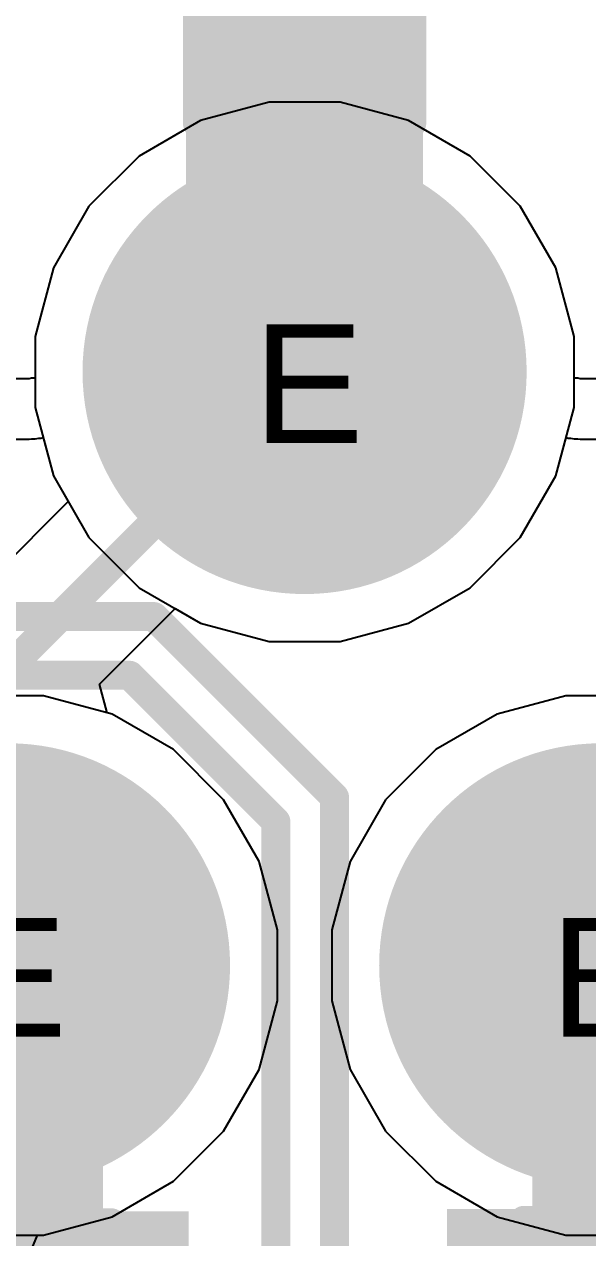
# Model space of a CAD drawing. Header units: inches. Extents: x 0 to 5271, y 0 to 5417.
# Drawn here: x 131.17 to 133.58, y 90.67 to 95.86 of the extents above; entities that cross this region are included whole.
import ezdxf

# ---------------------------------------------------------------- set-up
doc = ezdxf.new("R2010")
doc.units = ezdxf.units.IN
for name, color, linetype in [('Bottom Layer', 5, 'Continuous'), ('Bottom Overlay', 54, 'Continuous'), ('Bottom Paste', 16, 'Continuous'), ('Bottom Solder', 6, 'Continuous'), ('Drill Drawing', 1, 'Continuous'), ('L2_GND1', 16, 'Continuous'), ('L3_SIG1', 76, 'Continuous'), ('L4_PWR', 90, 'Continuous'), ('L5_GND2', 156, 'Continuous'), ('L6_SIG2', 130, 'Continuous'), ('L7_GND3', 216, 'Continuous'), ('Multi-Layer', 9, 'Continuous'), ('Pad Holes', 156, 'Continuous'), ('Top Layer', 1, 'Continuous'), ('Top Solder', 216, 'Continuous')]:
    doc.layers.add(name, color=color, linetype=linetype)
doc.styles.add('Arial', font='', dxfattribs={"height": 0.2})
doc.styles.get('Arial').set_extended_font_data('Arial')

# ---------------------------------------------------------------- blocks, each defined once
blk = doc.blocks.new('HR911130C_521')
at = {"layer": 'Bottom Layer'}
h = blk.add_hatch(color=5, dxfattribs=at)
edge = h.paths.add_edge_path()
edge.add_arc((1.905, -4.3784), 0.9, 0, 360)
h = blk.add_hatch(color=5, dxfattribs=at)
edge = h.paths.add_edge_path()
edge.add_arc((0.635, -6.9184), 0.9, 0, 360)
h = blk.add_hatch(color=5, dxfattribs=at)
edge = h.paths.add_edge_path()
edge.add_arc((3.175, -6.9184), 0.9, 0, 360)
at = {"layer": 'Bottom Solder'}
h = blk.add_hatch(color=6, dxfattribs=at)
edge = h.paths.add_edge_path()
edge.add_arc((1.905, -4.3784), 0.9508, 0, 360)
h = blk.add_hatch(color=6, dxfattribs=at)
edge = h.paths.add_edge_path()
edge.add_arc((0.635, -6.9184), 0.9508, 0, 360)
h = blk.add_hatch(color=6, dxfattribs=at)
edge = h.paths.add_edge_path()
edge.add_arc((3.175, -6.9184), 0.9508, 0, 360)
at = {"layer": 'L2_GND1'}
h = blk.add_hatch(color=16, dxfattribs=at)
edge = h.paths.add_edge_path()
edge.add_arc((1.905, -4.3784), 0.9, 0, 360)
h = blk.add_hatch(color=16, dxfattribs=at)
edge = h.paths.add_edge_path()
edge.add_arc((0.635, -6.9184), 0.9, 0, 360)
h = blk.add_hatch(color=16, dxfattribs=at)
edge = h.paths.add_edge_path()
edge.add_arc((3.175, -6.9184), 0.9, 0, 360)
at = {"layer": 'L3_SIG1'}
h = blk.add_hatch(color=76, dxfattribs=at)
edge = h.paths.add_edge_path()
edge.add_arc((1.905, -4.3784), 0.9, 0, 360)
h = blk.add_hatch(color=76, dxfattribs=at)
edge = h.paths.add_edge_path()
edge.add_arc((0.635, -6.9184), 0.9, 0, 360)
h = blk.add_hatch(color=76, dxfattribs=at)
edge = h.paths.add_edge_path()
edge.add_arc((3.175, -6.9184), 0.9, 0, 360)
at = {"layer": 'L4_PWR'}
h = blk.add_hatch(color=90, dxfattribs=at)
edge = h.paths.add_edge_path()
edge.add_arc((1.905, -4.3784), 0.9, 0, 360)
h = blk.add_hatch(color=90, dxfattribs=at)
edge = h.paths.add_edge_path()
edge.add_arc((0.635, -6.9184), 0.9, 0, 360)
h = blk.add_hatch(color=90, dxfattribs=at)
edge = h.paths.add_edge_path()
edge.add_arc((3.175, -6.9184), 0.9, 0, 360)
at = {"layer": 'L5_GND2'}
h = blk.add_hatch(color=156, dxfattribs=at)
edge = h.paths.add_edge_path()
edge.add_arc((1.905, -4.3784), 0.9, 0, 360)
h = blk.add_hatch(color=156, dxfattribs=at)
edge = h.paths.add_edge_path()
edge.add_arc((0.635, -6.9184), 0.9, 0, 360)
h = blk.add_hatch(color=156, dxfattribs=at)
edge = h.paths.add_edge_path()
edge.add_arc((3.175, -6.9184), 0.9, 0, 360)
at = {"layer": 'L6_SIG2'}
h = blk.add_hatch(color=130, dxfattribs=at)
edge = h.paths.add_edge_path()
edge.add_arc((1.905, -4.3784), 0.9, 0, 360)
h = blk.add_hatch(color=130, dxfattribs=at)
edge = h.paths.add_edge_path()
edge.add_arc((0.635, -6.9184), 0.9, 0, 360)
h = blk.add_hatch(color=130, dxfattribs=at)
edge = h.paths.add_edge_path()
edge.add_arc((3.175, -6.9184), 0.9, 0, 360)
at = {"layer": 'L7_GND3'}
h = blk.add_hatch(color=216, dxfattribs=at)
edge = h.paths.add_edge_path()
edge.add_arc((1.905, -4.3784), 0.9, 0, 360)
h = blk.add_hatch(color=216, dxfattribs=at)
edge = h.paths.add_edge_path()
edge.add_arc((0.635, -6.9184), 0.9, 0, 360)
h = blk.add_hatch(color=216, dxfattribs=at)
edge = h.paths.add_edge_path()
edge.add_arc((3.175, -6.9184), 0.9, 0, 360)
at = {"layer": 'Multi-Layer'}
h = blk.add_hatch(color=9, dxfattribs=at)
edge = h.paths.add_edge_path()
edge.add_arc((1.905, -4.3784), 0.9, 0, 360)
h = blk.add_hatch(color=9, dxfattribs=at)
edge = h.paths.add_edge_path()
edge.add_arc((0.635, -6.9184), 0.9, 0, 360)
h = blk.add_hatch(color=9, dxfattribs=at)
edge = h.paths.add_edge_path()
edge.add_arc((3.175, -6.9184), 0.9, 0, 360)
at = {"layer": 'Pad Holes'}
h = blk.add_hatch(color=7, dxfattribs=at)
edge = h.paths.add_edge_path()
edge.add_arc((1.905, -4.3784), 0.45, 0, 360)
h = blk.add_hatch(color=7, dxfattribs=at)
edge = h.paths.add_edge_path()
edge.add_arc((0.635, -6.9184), 0.45, 0, 360)
h = blk.add_hatch(color=7, dxfattribs=at)
edge = h.paths.add_edge_path()
edge.add_arc((3.175, -6.9184), 0.45, 0, 360)
at = {"layer": 'Top Layer'}
h = blk.add_hatch(color=1, dxfattribs=at)
edge = h.paths.add_edge_path()
edge.add_arc((1.905, -4.3784), 0.9, 0, 360)
h = blk.add_hatch(color=1, dxfattribs=at)
edge = h.paths.add_edge_path()
edge.add_arc((0.635, -6.9184), 0.9, 0, 360)
h = blk.add_hatch(color=1, dxfattribs=at)
edge = h.paths.add_edge_path()
edge.add_arc((3.175, -6.9184), 0.9, 0, 360)
at = {"layer": 'Top Solder'}
h = blk.add_hatch(color=216, dxfattribs=at)
edge = h.paths.add_edge_path()
edge.add_arc((1.905, -4.3784), 0.9508, 0, 360)
h = blk.add_hatch(color=216, dxfattribs=at)
edge = h.paths.add_edge_path()
edge.add_arc((0.635, -6.9184), 0.9508, 0, 360)
h = blk.add_hatch(color=216, dxfattribs=at)
edge = h.paths.add_edge_path()
edge.add_arc((3.175, -6.9184), 0.9508, 0, 360)
blk = doc.blocks.new('DFN1006_2L__B_542')
at = {"layer": 'Bottom Layer'}
for points in [[(-0.7, 0.33), (-0.15, 0.33), (-0.15, -0.33), (-0.7, -0.33)], [(0.15, 0.33), (0.7, 0.33), (0.7, -0.33), (0.15, -0.33)]]:
    blk.add_hatch(color=5, dxfattribs=at).paths.add_polyline_path(points)
at = {"layer": 'Bottom Overlay'}
blk.add_hatch(color=54, dxfattribs=at).paths.add_polyline_path([(-1.1433, -0.5082), (-0.8131, -0.5082), (-0.8131, 0.5078), (-1.1433, 0.5078)])
at = {"layer": 'Bottom Paste'}
for points in [[(-0.7, 0.33), (-0.15, 0.33), (-0.15, -0.33), (-0.7, -0.33)], [(0.15, 0.33), (0.7, 0.33), (0.7, -0.33), (0.15, -0.33)]]:
    blk.add_hatch(color=16, dxfattribs=at).paths.add_polyline_path(points)
at = {"layer": 'Bottom Solder'}
for points in [[(-0.8016, 0.4316), (-0.0484, 0.4316), (-0.0484, -0.4316), (-0.8016, -0.4316)], [(0.0484, 0.4316), (0.8016, 0.4316), (0.8016, -0.4316), (0.0484, -0.4316)]]:
    blk.add_hatch(color=6, dxfattribs=at).paths.add_polyline_path(points)
at = {"layer": 'Bottom Overlay'}
for points in [[(-0.8128, 0.4572, 0.127, 0.127, 0), (-0.8128, -0.4572, 0.127, 0.127, 0)], [(0.8128, 0.4572, 0.127, 0.127, 0), (-0.8128, 0.4572, 0.127, 0.127, 0)], [(0.8128, 0.4572, 0.127, 0.127, 0), (0.8128, -0.4572, 0.127, 0.127, 0)], [(0.8128, -0.4572, 0.127, 0.127, 0), (-0.8128, -0.4572, 0.127, 0.127, 0)]]:
    blk.add_lwpolyline(points, format="xyseb", dxfattribs=at)
for points in [[(-0.8446, 0.4572, 0.0635, 0.0635, 1), (-0.7811, 0.4572, 0.0635, 0.0635, 1)], [(-0.8446, 0.4572, 0.0635, 0.0635, 1), (-0.7811, 0.4572, 0.0635, 0.0635, 1)], [(0.781, 0.4572, 0.0635, 0.0635, 1), (0.8445, 0.4572, 0.0635, 0.0635, 1)], [(0.781, 0.4572, 0.0635, 0.0635, 1), (0.8445, 0.4572, 0.0635, 0.0635, 1)], [(-0.8446, -0.4572, 0.0635, 0.0635, 1), (-0.7811, -0.4572, 0.0635, 0.0635, 1)], [(-0.8446, -0.4572, 0.0635, 0.0635, 1), (-0.7811, -0.4572, 0.0635, 0.0635, 1)], [(0.781, -0.4572, 0.0635, 0.0635, 1), (0.8445, -0.4572, 0.0635, 0.0635, 1)], [(0.781, -0.4572, 0.0635, 0.0635, 1), (0.8445, -0.4572, 0.0635, 0.0635, 1)]]:
    blk.add_lwpolyline(points, format="xyseb", close=True, dxfattribs=at)
blk = doc.blocks.new('DFN1006_2L__B_544')
at = {"layer": 'Bottom Layer'}
for points in [[(-0.7, 0.33), (-0.15, 0.33), (-0.15, -0.33), (-0.7, -0.33)], [(0.15, 0.33), (0.7, 0.33), (0.7, -0.33), (0.15, -0.33)]]:
    blk.add_hatch(color=5, dxfattribs=at).paths.add_polyline_path(points)
at = {"layer": 'Bottom Overlay'}
blk.add_hatch(color=54, dxfattribs=at).paths.add_polyline_path([(-1.1434, -0.5076), (-0.8132, -0.5076), (-0.8132, 0.5084), (-1.1434, 0.5084)])
at = {"layer": 'Bottom Paste'}
for points in [[(-0.7, 0.33), (-0.15, 0.33), (-0.15, -0.33), (-0.7, -0.33)], [(0.15, 0.33), (0.7, 0.33), (0.7, -0.33), (0.15, -0.33)]]:
    blk.add_hatch(color=16, dxfattribs=at).paths.add_polyline_path(points)
at = {"layer": 'Bottom Solder'}
for points in [[(-0.8016, 0.4316), (-0.0484, 0.4316), (-0.0484, -0.4316), (-0.8016, -0.4316)], [(0.0484, 0.4316), (0.8016, 0.4316), (0.8016, -0.4316), (0.0484, -0.4316)]]:
    blk.add_hatch(color=6, dxfattribs=at).paths.add_polyline_path(points)
at = {"layer": 'Bottom Overlay'}
for points in [[(-0.8128, 0.4572, 0.127, 0.127, 0), (0.8128, 0.4572, 0.127, 0.127, 0)], [(-0.8128, 0.4572, 0.127, 0.127, 0), (-0.8128, -0.4572, 0.127, 0.127, 0)], [(0.8128, 0.4572, 0.127, 0.127, 0), (0.8128, -0.4572, 0.127, 0.127, 0)], [(-0.8128, -0.4572, 0.127, 0.127, 0), (0.8128, -0.4572, 0.127, 0.127, 0)]]:
    blk.add_lwpolyline(points, format="xyseb", dxfattribs=at)
for points in [[(-0.8446, 0.4572, 0.0635, 0.0635, 1), (-0.7811, 0.4572, 0.0635, 0.0635, 1)], [(-0.8446, 0.4572, 0.0635, 0.0635, 1), (-0.7811, 0.4572, 0.0635, 0.0635, 1)], [(0.781, 0.4572, 0.0635, 0.0635, 1), (0.8445, 0.4572, 0.0635, 0.0635, 1)], [(0.781, 0.4572, 0.0635, 0.0635, 1), (0.8445, 0.4572, 0.0635, 0.0635, 1)], [(-0.8446, -0.4572, 0.0635, 0.0635, 1), (-0.7811, -0.4572, 0.0635, 0.0635, 1)], [(-0.8446, -0.4572, 0.0635, 0.0635, 1), (-0.7811, -0.4572, 0.0635, 0.0635, 1)], [(0.781, -0.4572, 0.0635, 0.0635, 1), (0.8445, -0.4572, 0.0635, 0.0635, 1)], [(0.781, -0.4572, 0.0635, 0.0635, 1), (0.8445, -0.4572, 0.0635, 0.0635, 1)]]:
    blk.add_lwpolyline(points, format="xyseb", close=True, dxfattribs=at)
blk = doc.blocks.new('DFN1006_2L__B_545')
at = {"layer": 'Bottom Layer'}
for points in [[(-0.7, 0.33), (-0.15, 0.33), (-0.15, -0.33), (-0.7, -0.33)], [(0.15, 0.33), (0.7, 0.33), (0.7, -0.33), (0.15, -0.33)]]:
    blk.add_hatch(color=5, dxfattribs=at).paths.add_polyline_path(points)
at = {"layer": 'Bottom Overlay'}
blk.add_hatch(color=54, dxfattribs=at).paths.add_polyline_path([(-1.1433, -0.5082), (-0.8131, -0.5082), (-0.8131, 0.5078), (-1.1433, 0.5078)])
at = {"layer": 'Bottom Paste'}
for points in [[(-0.7, 0.33), (-0.15, 0.33), (-0.15, -0.33), (-0.7, -0.33)], [(0.15, 0.33), (0.7, 0.33), (0.7, -0.33), (0.15, -0.33)]]:
    blk.add_hatch(color=16, dxfattribs=at).paths.add_polyline_path(points)
at = {"layer": 'Bottom Solder'}
for points in [[(-0.8016, 0.4316), (-0.0484, 0.4316), (-0.0484, -0.4316), (-0.8016, -0.4316)], [(0.0484, 0.4316), (0.8016, 0.4316), (0.8016, -0.4316), (0.0484, -0.4316)]]:
    blk.add_hatch(color=6, dxfattribs=at).paths.add_polyline_path(points)
at = {"layer": 'Bottom Overlay'}
for points in [[(-0.8128, -0.4572, 0.127, 0.127, 0), (-0.8128, 0.4572, 0.127, 0.127, 0)], [(-0.8128, 0.4572, 0.127, 0.127, 0), (0.8128, 0.4572, 0.127, 0.127, 0)], [(0.8128, -0.4572, 0.127, 0.127, 0), (0.8128, 0.4572, 0.127, 0.127, 0)], [(-0.8128, -0.4572, 0.127, 0.127, 0), (0.8128, -0.4572, 0.127, 0.127, 0)]]:
    blk.add_lwpolyline(points, format="xyseb", dxfattribs=at)
for points in [[(-0.8446, 0.4572, 0.0635, 0.0635, 1), (-0.7811, 0.4572, 0.0635, 0.0635, 1)], [(-0.8446, 0.4572, 0.0635, 0.0635, 1), (-0.7811, 0.4572, 0.0635, 0.0635, 1)], [(0.781, 0.4572, 0.0635, 0.0635, 1), (0.8445, 0.4572, 0.0635, 0.0635, 1)], [(0.781, 0.4572, 0.0635, 0.0635, 1), (0.8445, 0.4572, 0.0635, 0.0635, 1)], [(-0.8446, -0.4572, 0.0635, 0.0635, 1), (-0.7811, -0.4572, 0.0635, 0.0635, 1)], [(-0.8446, -0.4572, 0.0635, 0.0635, 1), (-0.7811, -0.4572, 0.0635, 0.0635, 1)], [(0.781, -0.4572, 0.0635, 0.0635, 1), (0.8445, -0.4572, 0.0635, 0.0635, 1)], [(0.781, -0.4572, 0.0635, 0.0635, 1), (0.8445, -0.4572, 0.0635, 0.0635, 1)]]:
    blk.add_lwpolyline(points, format="xyseb", close=True, dxfattribs=at)

msp = doc.modelspace()

# ---------------------------------------------------------------- hatches: boundary and pattern name
at = {"layer": 'Bottom Layer'}
for points in [[(132.0305, 94.3744), (132.728, 94.3744), (132.728, 96.1), (132.0305, 96.1)], [(130.8312, 89.9444), (131.5088, 89.9444), (131.5088, 92.1232), (130.8312, 92.1232)], [(133.3477, 89.955), (133.975, 89.955), (133.975, 91.9436), (133.3477, 91.9436)]]:
    msp.add_hatch(color=5, dxfattribs=at).paths.add_polyline_path(points)

# ---------------------------------------------------------------- linework, layer by layer
for points in [[(130.9683, 93.3271, 0.1242, 0.1242, 0), (131.7273, 93.3271, 0.1242, 0.1242, 0)], [(131.7273, 93.3271, 0.1242, 0.1242, 0), (132.5004, 92.554, 0.1242, 0.1242, 0)], [(131.0148, 93.076, 0.1242, 0.1242, 0), (131.6232, 93.076, 0.1242, 0.1242, 0)], [(131.6232, 93.076, 0.1242, 0.1242, 0), (132.2492, 92.45, 0.1242, 0.1242, 0)], [(132.5004, 90.1516, 0.1242, 0.1242, 0), (132.5004, 92.554, 0.1242, 0.1242, 0)], [(132.2492, 90.2556, 0.1242, 0.1242, 0), (132.2492, 92.45, 0.1242, 0.1242, 0)]]:
    msp.add_lwpolyline(points, format="xyseb", dxfattribs=at)
for points in [[(131.6962, 93.3271, 0.0621, 0.0621, 1), (131.7583, 93.3271, 0.0621, 0.0621, 1)], [(131.6962, 93.3271, 0.0621, 0.0621, 1), (131.7583, 93.3271, 0.0621, 0.0621, 1)], [(131.5922, 93.076, 0.0621, 0.0621, 1), (131.6543, 93.076, 0.0621, 0.0621, 1)], [(131.5922, 93.076, 0.0621, 0.0621, 1), (131.6543, 93.076, 0.0621, 0.0621, 1)], [(132.4694, 92.554, 0.0621, 0.0621, 1), (132.5315, 92.554, 0.0621, 0.0621, 1)], [(132.4694, 92.554, 0.0621, 0.0621, 1), (132.5315, 92.554, 0.0621, 0.0621, 1)], [(132.2182, 92.45, 0.0621, 0.0621, 1), (132.2803, 92.45, 0.0621, 0.0621, 1)], [(132.2182, 92.45, 0.0621, 0.0621, 1), (132.2803, 92.45, 0.0621, 0.0621, 1)]]:
    msp.add_lwpolyline(points, format="xyseb", close=True, dxfattribs=at)
at = {"layer": 'L2_GND1'}
for p, q in [((132.2205, 95.5284), (131.927, 95.4497)), ((132.5243, 95.5284), (132.2205, 95.5284)), ((132.8178, 95.4497), (132.5243, 95.5284)), ((131.927, 95.4497), (131.6638, 95.2978)), ((133.081, 95.2978), (132.8178, 95.4497)), ((131.6638, 95.2978), (131.449, 95.0829)), ((133.2958, 95.0829), (133.081, 95.2978)), ((131.449, 95.0829), (131.297, 94.8198)), ((133.4478, 94.8198), (133.2958, 95.0829)), ((131.297, 94.8198), (131.2184, 94.5263)), ((133.5264, 94.5263), (133.4478, 94.8198)), ((131.2184, 94.5263), (131.2184, 94.2224)), ((133.5264, 94.2224), (133.5264, 94.5263)), ((131.2184, 94.2224), (131.297, 93.9289)), ((133.4478, 93.9289), (133.5264, 94.2224)), ((131.297, 93.9289), (131.449, 93.6658)), ((133.2958, 93.6658), (133.4478, 93.9289)), ((131.449, 93.6658), (131.6638, 93.4509)), ((133.081, 93.4509), (133.2958, 93.6658)), ((131.6638, 93.4509), (131.927, 93.299)), ((132.8178, 93.299), (133.081, 93.4509)), ((131.927, 93.299), (132.2205, 93.2204)), ((132.5243, 93.2204), (132.8178, 93.299)), ((132.2205, 93.2204), (132.5243, 93.2204)), ((131.2543, 92.9884), (130.9505, 92.9884)), ((131.5478, 92.9097), (131.2543, 92.9884)), ((133.4905, 92.9884), (133.197, 92.9097)), ((133.7943, 92.9884), (133.4905, 92.9884)), ((131.811, 92.7578), (131.5478, 92.9097)), ((133.197, 92.9097), (132.9338, 92.7578)), ((132.0258, 92.5429), (131.811, 92.7578)), ((132.9338, 92.7578), (132.719, 92.5429)), ((132.1778, 92.2798), (132.0258, 92.5429)), ((132.719, 92.5429), (132.567, 92.2798)), ((132.2564, 91.9863), (132.1778, 92.2798)), ((132.567, 92.2798), (132.4884, 91.9863)), ((132.2564, 91.6824), (132.2564, 91.9863)), ((132.4884, 91.9863), (132.4884, 91.6824)), ((132.1778, 91.3889), (132.2564, 91.6824)), ((132.4884, 91.6824), (132.567, 91.3889)), ((132.0258, 91.1258), (132.1778, 91.3889)), ((132.567, 91.3889), (132.719, 91.1258)), ((131.811, 90.9109), (132.0258, 91.1258)), ((132.719, 91.1258), (132.9338, 90.9109)), ((131.5478, 90.759), (131.811, 90.9109)), ((132.9338, 90.9109), (133.197, 90.759)), ((131.2543, 90.6804), (131.5478, 90.759)), ((133.197, 90.759), (133.4905, 90.6804)), ((130.9505, 90.6804), (131.2543, 90.6804)), ((133.4905, 90.6804), (133.7943, 90.6804))]:
    msp.add_line(p, q, dxfattribs=at)
at = {"layer": 'L3_SIG1'}
for p, q in [((132.2205, 95.5284), (131.927, 95.4497)), ((132.5243, 95.5284), (132.2205, 95.5284)), ((132.8178, 95.4497), (132.5243, 95.5284)), ((131.927, 95.4497), (131.6638, 95.2978)), ((133.081, 95.2978), (132.8178, 95.4497)), ((131.6638, 95.2978), (131.449, 95.0829)), ((133.2958, 95.0829), (133.081, 95.2978)), ((131.449, 95.0829), (131.297, 94.8198)), ((133.4478, 94.8198), (133.2958, 95.0829)), ((131.297, 94.8198), (131.2184, 94.5263)), ((133.5264, 94.5263), (133.4478, 94.8198)), ((131.2184, 94.5263), (131.2184, 94.2224)), ((133.5264, 94.2224), (133.5264, 94.5263)), ((131.2184, 94.2224), (131.297, 93.9289)), ((133.4478, 93.9289), (133.5264, 94.2224)), ((131.297, 93.9289), (131.36, 93.8198)), ((133.2958, 93.6658), (133.4478, 93.9289)), ((131.36, 93.8198), (130.9259, 93.3857)), ((133.081, 93.4509), (133.2958, 93.6658)), ((132.8178, 93.299), (133.081, 93.4509)), ((131.4939, 93.038), (131.8179, 93.362)), ((131.8179, 93.362), (131.927, 93.299)), ((131.927, 93.299), (132.2205, 93.2204)), ((132.5243, 93.2204), (132.8178, 93.299)), ((132.2205, 93.2204), (132.5243, 93.2204)), ((131.5268, 92.9154), (131.4939, 93.038)), ((133.4905, 92.9884), (133.197, 92.9097)), ((133.7943, 92.9884), (133.4905, 92.9884)), ((131.5478, 92.9097), (131.5268, 92.9154)), ((131.811, 92.7578), (131.5478, 92.9097)), ((133.197, 92.9097), (132.9338, 92.7578)), ((132.0258, 92.5429), (131.811, 92.7578)), ((132.9338, 92.7578), (132.719, 92.5429)), ((132.1778, 92.2798), (132.0258, 92.5429)), ((132.719, 92.5429), (132.567, 92.2798)), ((132.2564, 91.9863), (132.1778, 92.2798)), ((132.567, 92.2798), (132.4884, 91.9863)), ((132.2564, 91.6824), (132.2564, 91.9863)), ((132.4884, 91.9863), (132.4884, 91.6824)), ((132.1778, 91.3889), (132.2564, 91.6824)), ((132.4884, 91.6824), (132.567, 91.3889)), ((132.0258, 91.1258), (132.1778, 91.3889)), ((132.567, 91.3889), (132.719, 91.1258)), ((131.811, 90.9109), (132.0258, 91.1258)), ((132.719, 91.1258), (132.9338, 90.9109)), ((131.5478, 90.759), (131.811, 90.9109)), ((132.9338, 90.9109), (133.197, 90.759)), ((131.2543, 90.6804), (131.5478, 90.759)), ((133.197, 90.759), (133.4905, 90.6804)), ((130.9505, 90.6804), (131.2543, 90.6804)), ((133.4905, 90.6804), (133.7943, 90.6804))]:
    msp.add_line(p, q, dxfattribs=at)
msp.add_lwpolyline([(131.06, 93.062, 0.127, 0.127, 0), (132.3724, 94.3744, 0.127, 0.127, 0)], format="xyseb", dxfattribs=at)
msp.add_lwpolyline([(132.3406, 94.3744, 0.0635, 0.0635, 1), (132.4041, 94.3744, 0.0635, 0.0635, 1)], format="xyseb", close=True, dxfattribs=at)
at = {"layer": 'L4_PWR'}
for p, q in [((132.2205, 95.5284), (131.927, 95.4497)), ((132.5243, 95.5284), (132.2205, 95.5284)), ((132.8178, 95.4497), (132.5243, 95.5284)), ((131.927, 95.4497), (131.6638, 95.2978)), ((133.081, 95.2978), (132.8178, 95.4497)), ((131.6638, 95.2978), (131.449, 95.0829)), ((133.2958, 95.0829), (133.081, 95.2978)), ((131.449, 95.0829), (131.297, 94.8198)), ((133.4478, 94.8198), (133.2958, 95.0829)), ((131.297, 94.8198), (131.2184, 94.5263)), ((133.5264, 94.5263), (133.4478, 94.8198)), ((131.2184, 94.5263), (131.2184, 94.3472)), ((133.5264, 94.3472), (133.5264, 94.5263)), ((131.1929, 94.3453), (131.0119, 94.3453)), ((131.2025, 94.3472), (131.1929, 94.3453)), ((131.2184, 94.3472), (131.2025, 94.3472)), ((133.5423, 94.3472), (133.5264, 94.3472)), ((133.5519, 94.3453), (133.5423, 94.3472)), ((133.7329, 94.3453), (133.5519, 94.3453)), ((131.2434, 94.0913), (131.253, 94.0932)), ((131.253, 94.0932), (131.253, 94.0932)), ((131.253, 94.0932), (131.297, 93.9289)), ((133.4478, 93.9289), (133.4918, 94.0932)), ((133.4918, 94.0932), (133.4918, 94.0932)), ((133.4918, 94.0932), (133.5014, 94.0913)), ((131.0119, 94.0863), (131.1929, 94.0863)), ((131.1929, 94.0863), (131.2025, 94.0882)), ((131.2025, 94.0882), (131.2184, 94.0882)), ((131.2184, 94.0882), (131.2338, 94.0913)), ((131.2338, 94.0913), (131.2434, 94.0913)), ((133.5014, 94.0913), (133.511, 94.0913)), ((133.511, 94.0913), (133.5264, 94.0882)), ((133.5264, 94.0882), (133.5423, 94.0882)), ((133.5423, 94.0882), (133.5519, 94.0863)), ((133.5519, 94.0863), (133.7329, 94.0863)), ((131.297, 93.9289), (131.449, 93.6658)), ((133.2958, 93.6658), (133.4478, 93.9289)), ((131.449, 93.6658), (131.6638, 93.4509)), ((133.081, 93.4509), (133.2958, 93.6658)), ((131.6638, 93.4509), (131.927, 93.299)), ((132.8178, 93.299), (133.081, 93.4509)), ((131.927, 93.299), (132.2205, 93.2204)), ((132.5243, 93.2204), (132.8178, 93.299)), ((132.2205, 93.2204), (132.5243, 93.2204)), ((131.2543, 92.9884), (130.9505, 92.9884)), ((131.5478, 92.9097), (131.2543, 92.9884)), ((133.4905, 92.9884), (133.197, 92.9097)), ((133.7943, 92.9884), (133.4905, 92.9884)), ((131.811, 92.7578), (131.5478, 92.9097)), ((133.197, 92.9097), (132.9338, 92.7578)), ((132.0258, 92.5429), (131.811, 92.7578)), ((132.9338, 92.7578), (132.719, 92.5429)), ((132.1778, 92.2798), (132.0258, 92.5429)), ((132.719, 92.5429), (132.567, 92.2798)), ((132.2564, 91.9863), (132.1778, 92.2798)), ((132.567, 92.2798), (132.4884, 91.9863)), ((132.2564, 91.6824), (132.2564, 91.9863)), ((132.4884, 91.9863), (132.4884, 91.6824)), ((132.1778, 91.3889), (132.2564, 91.6824)), ((132.4884, 91.6824), (132.567, 91.3889)), ((132.0258, 91.1258), (132.1778, 91.3889)), ((132.567, 91.3889), (132.719, 91.1258)), ((131.811, 90.9109), (132.0258, 91.1258)), ((132.719, 91.1258), (132.9338, 90.9109)), ((131.5478, 90.759), (131.811, 90.9109)), ((132.9338, 90.9109), (133.197, 90.759)), ((131.2543, 90.6804), (131.5478, 90.759)), ((133.197, 90.759), (133.4905, 90.6804)), ((130.9505, 90.6804), (131.2543, 90.6804)), ((133.4905, 90.6804), (133.7943, 90.6804))]:
    msp.add_line(p, q, dxfattribs=at)
at = {"layer": 'L5_GND2'}
for p, q in [((132.2205, 95.5284), (131.927, 95.4497)), ((132.5243, 95.5284), (132.2205, 95.5284)), ((132.8178, 95.4497), (132.5243, 95.5284)), ((131.927, 95.4497), (131.6638, 95.2978)), ((133.081, 95.2978), (132.8178, 95.4497)), ((131.6638, 95.2978), (131.449, 95.0829)), ((133.2958, 95.0829), (133.081, 95.2978)), ((131.449, 95.0829), (131.297, 94.8198)), ((133.4478, 94.8198), (133.2958, 95.0829)), ((131.297, 94.8198), (131.2184, 94.5263)), ((133.5264, 94.5263), (133.4478, 94.8198)), ((131.2184, 94.5263), (131.2184, 94.2224)), ((133.5264, 94.2224), (133.5264, 94.5263)), ((131.2184, 94.2224), (131.297, 93.9289)), ((133.4478, 93.9289), (133.5264, 94.2224)), ((131.297, 93.9289), (131.449, 93.6658)), ((133.2958, 93.6658), (133.4478, 93.9289)), ((131.449, 93.6658), (131.6638, 93.4509)), ((133.081, 93.4509), (133.2958, 93.6658)), ((131.6638, 93.4509), (131.927, 93.299)), ((132.8178, 93.299), (133.081, 93.4509)), ((131.927, 93.299), (132.2205, 93.2204)), ((132.5243, 93.2204), (132.8178, 93.299)), ((132.2205, 93.2204), (132.5243, 93.2204)), ((131.2543, 92.9884), (130.9505, 92.9884)), ((131.5478, 92.9097), (131.2543, 92.9884)), ((133.4905, 92.9884), (133.197, 92.9097)), ((133.7943, 92.9884), (133.4905, 92.9884)), ((131.811, 92.7578), (131.5478, 92.9097)), ((133.197, 92.9097), (132.9338, 92.7578)), ((132.0258, 92.5429), (131.811, 92.7578)), ((132.9338, 92.7578), (132.719, 92.5429)), ((132.1778, 92.2798), (132.0258, 92.5429)), ((132.719, 92.5429), (132.567, 92.2798)), ((132.2564, 91.9863), (132.1778, 92.2798)), ((132.567, 92.2798), (132.4884, 91.9863)), ((132.2564, 91.6824), (132.2564, 91.9863)), ((132.4884, 91.9863), (132.4884, 91.6824)), ((132.1778, 91.3889), (132.2564, 91.6824)), ((132.4884, 91.6824), (132.567, 91.3889)), ((132.0258, 91.1258), (132.1778, 91.3889)), ((132.567, 91.3889), (132.719, 91.1258)), ((131.811, 90.9109), (132.0258, 91.1258)), ((132.719, 91.1258), (132.9338, 90.9109)), ((131.5478, 90.759), (131.811, 90.9109)), ((132.9338, 90.9109), (133.197, 90.759)), ((131.2543, 90.6804), (131.5478, 90.759)), ((133.197, 90.759), (133.4905, 90.6804)), ((130.9505, 90.6804), (131.2543, 90.6804)), ((133.4905, 90.6804), (133.7943, 90.6804))]:
    msp.add_line(p, q, dxfattribs=at)
at = {"layer": 'L6_SIG2'}
for p, q in [((132.2205, 95.5284), (131.927, 95.4497)), ((132.5243, 95.5284), (132.2205, 95.5284)), ((132.8178, 95.4497), (132.5243, 95.5284)), ((131.927, 95.4497), (131.6638, 95.2978)), ((133.081, 95.2978), (132.8178, 95.4497)), ((131.6638, 95.2978), (131.449, 95.0829)), ((133.2958, 95.0829), (133.081, 95.2978)), ((131.449, 95.0829), (131.297, 94.8198)), ((133.4478, 94.8198), (133.2958, 95.0829)), ((131.297, 94.8198), (131.2184, 94.5263)), ((133.5264, 94.5263), (133.4478, 94.8198)), ((131.2184, 94.5263), (131.2184, 94.2224)), ((133.5264, 94.2224), (133.5264, 94.5263)), ((131.2184, 94.2224), (131.297, 93.9289)), ((133.4478, 93.9289), (133.5264, 94.2224)), ((131.297, 93.9289), (131.449, 93.6658)), ((133.2958, 93.6658), (133.4478, 93.9289)), ((131.449, 93.6658), (131.6638, 93.4509)), ((133.081, 93.4509), (133.2958, 93.6658)), ((131.6638, 93.4509), (131.927, 93.299)), ((132.8178, 93.299), (133.081, 93.4509)), ((131.927, 93.299), (132.2205, 93.2204)), ((132.5243, 93.2204), (132.8178, 93.299)), ((132.2205, 93.2204), (132.5243, 93.2204)), ((131.2543, 92.9884), (130.9505, 92.9884)), ((131.5478, 92.9097), (131.2543, 92.9884)), ((133.4905, 92.9884), (133.197, 92.9097)), ((133.7943, 92.9884), (133.4905, 92.9884)), ((131.811, 92.7578), (131.5478, 92.9097)), ((133.197, 92.9097), (132.9338, 92.7578)), ((132.0258, 92.5429), (131.811, 92.7578)), ((132.9338, 92.7578), (132.719, 92.5429)), ((132.1778, 92.2798), (132.0258, 92.5429)), ((132.719, 92.5429), (132.567, 92.2798)), ((132.2564, 91.9863), (132.1778, 92.2798)), ((132.567, 92.2798), (132.4884, 91.9863)), ((132.2564, 91.6824), (132.2564, 91.9863)), ((132.4884, 91.9863), (132.4884, 91.6824)), ((132.1778, 91.3889), (132.2564, 91.6824)), ((132.4884, 91.6824), (132.567, 91.3889)), ((132.0258, 91.1258), (132.1778, 91.3889)), ((132.567, 91.3889), (132.719, 91.1258)), ((131.811, 90.9109), (132.0258, 91.1258)), ((132.719, 91.1258), (132.9338, 90.9109)), ((131.5478, 90.759), (131.811, 90.9109)), ((132.9338, 90.9109), (133.197, 90.759)), ((131.2543, 90.6804), (131.5478, 90.759)), ((133.197, 90.759), (133.4905, 90.6804)), ((131.1796, 90.563), (131.2282, 90.6804)), ((131.2282, 90.6804), (131.2543, 90.6804)), ((133.4905, 90.6804), (133.7943, 90.6804))]:
    msp.add_line(p, q, dxfattribs=at)
at = {"layer": 'L7_GND3'}
for p, q in [((132.2205, 95.5284), (131.927, 95.4497)), ((132.5243, 95.5284), (132.2205, 95.5284)), ((132.8178, 95.4497), (132.5243, 95.5284)), ((131.927, 95.4497), (131.6638, 95.2978)), ((133.081, 95.2978), (132.8178, 95.4497)), ((131.6638, 95.2978), (131.449, 95.0829)), ((133.2958, 95.0829), (133.081, 95.2978)), ((131.449, 95.0829), (131.297, 94.8198)), ((133.4478, 94.8198), (133.2958, 95.0829)), ((131.297, 94.8198), (131.2184, 94.5263)), ((133.5264, 94.5263), (133.4478, 94.8198)), ((131.2184, 94.5263), (131.2184, 94.2224)), ((133.5264, 94.2224), (133.5264, 94.5263)), ((131.2184, 94.2224), (131.297, 93.9289)), ((133.4478, 93.9289), (133.5264, 94.2224)), ((131.297, 93.9289), (131.449, 93.6658)), ((133.2958, 93.6658), (133.4478, 93.9289)), ((131.449, 93.6658), (131.6638, 93.4509)), ((133.081, 93.4509), (133.2958, 93.6658)), ((131.6638, 93.4509), (131.927, 93.299)), ((132.8178, 93.299), (133.081, 93.4509)), ((131.927, 93.299), (132.2205, 93.2204)), ((132.5243, 93.2204), (132.8178, 93.299)), ((132.2205, 93.2204), (132.5243, 93.2204)), ((131.2543, 92.9884), (130.9505, 92.9884)), ((131.5478, 92.9097), (131.2543, 92.9884)), ((133.4905, 92.9884), (133.197, 92.9097)), ((133.7943, 92.9884), (133.4905, 92.9884)), ((131.811, 92.7578), (131.5478, 92.9097)), ((133.197, 92.9097), (132.9338, 92.7578)), ((132.0258, 92.5429), (131.811, 92.7578)), ((132.9338, 92.7578), (132.719, 92.5429)), ((132.1778, 92.2798), (132.0258, 92.5429)), ((132.719, 92.5429), (132.567, 92.2798)), ((132.2564, 91.9863), (132.1778, 92.2798)), ((132.567, 92.2798), (132.4884, 91.9863)), ((132.2564, 91.6824), (132.2564, 91.9863)), ((132.4884, 91.9863), (132.4884, 91.6824)), ((132.1778, 91.3889), (132.2564, 91.6824)), ((132.4884, 91.6824), (132.567, 91.3889)), ((132.0258, 91.1258), (132.1778, 91.3889)), ((132.567, 91.3889), (132.719, 91.1258)), ((131.811, 90.9109), (132.0258, 91.1258)), ((132.719, 91.1258), (132.9338, 90.9109)), ((131.5478, 90.759), (131.811, 90.9109)), ((132.9338, 90.9109), (133.197, 90.759)), ((131.2543, 90.6804), (131.5478, 90.759)), ((133.197, 90.759), (133.4905, 90.6804)), ((130.9505, 90.6804), (131.2543, 90.6804)), ((133.4905, 90.6804), (133.7943, 90.6804))]:
    msp.add_line(p, q, dxfattribs=at)

# ---------------------------------------------------------------- block references
for name, p in [('HR911130C_521', (130.4674, 98.7528)), ('DFN1006_2L__B_545', (134.125, 90.285))]:
    msp.add_blockref(name, p)
for name, p, rotation in [('DFN1006_2L__B_544', (132.3724, 96.25), 90), ('DFN1006_2L__B_542', (130.732, 90.2744), 180)]:
    msp.add_blockref(name, p, dxfattribs=dict(rotation=rotation))

# ---------------------------------------------------------------- texts
at = {"layer": 'Drill Drawing', "style": 'Arial'}
for p in [(132.1523, 94.0696), (130.8823, 91.5296), (133.4223, 91.5296)]:
    msp.add_text('E', height=0.508, dxfattribs=at).set_placement(p)

doc.saveas('drawing.dxf')
